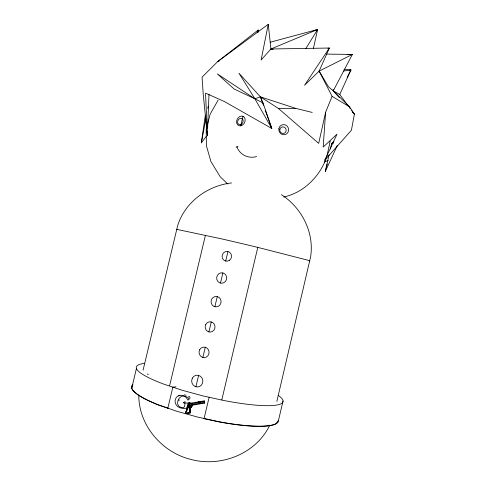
<?xml version="1.0" encoding="UTF-8"?>
<svg xmlns="http://www.w3.org/2000/svg" width="486" height="486" viewBox="0 0 486 486"><rect width="100%" height="100%" fill="white"/><g stroke="black" fill="none" stroke-linecap="round" stroke-linejoin="round"><path stroke-width="0.73" d="M204.296 400.816L204.472 403.161L204.624 402.359M258.686 32.149L258.218 29.998L217.734 61.564L202.079 77.122L203.209 93.992L207.4 135.782L207.522 131.341M207.607 128.377L209.004 94.217M190.457 403.216L189.625 404.073L189.728 402.742L189.789 403.07M339.301 97.54L333.262 90.87L352.362 54.432L319.126 71.108L332.102 96.343L325.62 112.217L323.172 147.07L337.065 134.13L324.745 160.252L351.414 130.242L354.391 114.222L349.586 106.877L333.262 90.87L328.439 86.715L319.126 71.108L329.38 48.029L270.921 48.989L261.103 60.033L268.248 24.3L217.734 61.564L219.131 60.969M190.141 412.432L190.172 412.954L186.369 413.598L185.36 412.954L187.426 408.374L187.025 409.133L187.286 406.205M191.022 406.284L190.597 407.074L190.64 405.652L191.314 405.154L190.834 406.697L191.314 405.154M190.536 406.746L190.828 405.239M206.173 136.493L201.338 142.866L205.329 115.182M178.951 400.865L179.121 399.741M204.144 401.612L200.232 402.274L200.572 401.442L199.843 402.821L198.987 402.967L198.519 402.566L188.07 404.334L188.374 405.895L187.025 409.133M198.865 401.734L198.519 402.566L198.865 401.734L200.256 401.819L199.843 402.821M189.625 404.073L189.722 403.532M201.338 142.866L205.888 118.639M207.814 108.36L208.227 106.155M325.62 112.217L318.676 143.37L278.308 108.354L260.405 96.854L238.966 73.228L254.895 98.779L271.796 128.48L224.641 101.671L205.548 93.124L207.4 135.782M326.701 157.075L330.182 141.189M313.415 48.308L317.637 29.47L270.21 42.221M337.314 145.484L325.298 171.449L329.065 154.815M330.371 149.026L331.519 143.965L333.906 141.14M276.844 401.424L310.56 257.1C314.594 232.806 301.824 207.814 281.424 194.679M283.016 401.041L278.533 420.262L275.969 423.664A75.391 14.799 13.3 0 1 218.53 421.623L197.383 417.012L176.904 411.296L158.898 405.008A75.391 14.799 13.3 0 1 131.767 388.028L136.438 368.522M195.894 386.801L198.604 375.362M202.85 357.453L205.268 347.241M208.895 331.95L211.27 321.926M214.867 306.751L217.272 296.582A5.237 5.03 -87.2 0 0 211.252 303.149A5.237 5.03 -87.2 0 0 219.708 305.275A5.237 5.03 -87.2 0 0 217.272 296.582M220.474 283.089L222.88 272.932A5.218 5.03 -81.8 0 1 225.322 281.576A5.218 5.03 -81.8 0 1 216.853 279.523A5.218 5.03 -81.8 0 1 222.88 272.932M225.692 261.073L227.952 251.529M191.946 406.399L190.208 406.691L189.813 407.596L191.563 407.292L192.249 405.087M209.144 397.269L204.041 418.659L218.457 421.805A75.47 14.829 13.3 0 0 278.533 420.426L278.478 420.329M221.81 399.911L257.78 247.386A66.618 1.264 13.3 0 0 221.634 238.881L177.663 229.544A72.724 1.373 13.3 0 0 176.874 229.702M169.663 385.513L205.444 235.218M167.846 408.137L172.84 387.154L176.035 386.801M143.066 370.204L177.645 225.698C184.893 202.17 207.498 185.628 231.579 182.936M240.71 125.789L243.018 116.348M191.563 407.292L192.073 405.269M206.726 127.666L206.185 129.792L206.453 145.97L210.942 161.583L220.213 176.795L227.746 184.006M207.267 125.534L210.152 114.18L218.068 100.207M325.298 171.449L327.254 164.116M131.767 388.028L132.83 385.027M204.363 402.001C204.272 400.683 204.582 403.416 204.399 401.8M257.106 32.769L258.218 29.998M198.987 402.967L199.4 401.965M185.36 412.954L188.696 405.312M190.597 407.074L191.083 406.612M348.626 106.44L339.757 94.466L350.935 70.002L344.149 69.188M347.119 77.432L350.935 70.002L349.434 70.203M189.905 405.573L190.172 412.954M325.827 159.475C318.622 177.645 303.1 192.802 283.721 197.024M189.686 399.285L189.959 397.08L188.568 396.169M269.766 425.183C256.231 453.638 221.227 467.441 191.326 459.531C162.239 452.679 138.638 425.469 138.783 395.167M324.745 160.252L326.294 157.731M305.761 48.667L317.637 29.47L314.108 30.788M319.126 71.108L304.564 85.257L329.38 48.029L327.928 48.345M184.595 401.46L185.111 401.345M333.384 142.677L331.519 143.965L333.341 142.981M187.353 405.476L188.544 405.804M178.587 395.756L179.863 395.118M268.248 24.3L270.921 48.989L317.637 29.47M324.095 162.063L328.238 160.453M188.671 403.52L198.634 401.825M200.347 401.533L204.156 400.889M188.173 405.288L204.254 402.56M188.374 405.895L204.624 403.082M190.64 405.652L191.126 405.567M187.985 413.149L189.947 412.814M168.132 408.234L158.758 405.172A75.47 14.829 13.3 0 1 132.915 384.475M343.535 71.029L350.935 70.002M347.083 54.669L352.362 54.432L326.726 54.098M278.308 108.354L295.737 108.36L312.219 112.448M270.921 48.989L273.132 49.323M190.463 402.997L190.804 403.07M184.425 394.814L186.144 395.215M257.78 247.386L307.176 260.022A72.681 1.373 13.3 0 1 309.296 261.043M187.894 402.341L189.826 402.833M295.737 108.36L260.405 96.854L254.895 98.779L234.131 89.017L217.364 73.933L254.895 98.779L263.054 103.002L271.796 128.48L265.216 110.207M339.757 94.466L333.262 90.87L333.135 89.412M332.102 96.343L349.586 106.877M352.38 111.999L354.391 114.222L351.73 110.632M349.513 107.637L350.4 108.834M263.054 103.002L260.405 96.854L263.442 105.286M190.725 406.332L190.895 407.025M190.123 405.719L190.555 412.183M256.657 156.547A15.655 14.938 0.1 0 1 236.961 146.778M278.587 395.61A75.33 12.812 13.3 0 1 223.524 400.434L202.407 395.78L181.916 390.185L163.867 384.159A75.33 12.812 13.3 0 1 144.707 363.364M148.333 374.597A68.113 11.573 13.3 0 1 147.337 373.91M236.141 147.301A1.179 0.541 -16.3 0 1 237.927 146.711M204.266 401.685L204.406 402.426L204.266 401.685M185.075 403.574L184.559 406.375L183.641 407.76C170.61 407.566 181.904 387.828 187.778 400.057L188.532 399.875L188.617 398.016C172.196 387.877 169.76 411.12 186.818 408.143L187.936 404.443C193.118 404.947 183.915 401.807 183.295 402.657L185.075 403.574M188.44 407.068L186.345 412.268L187.061 412.693L189.655 412.256L189.425 406.916L188.44 407.068M241.694 123.93L241.02 124.373A3.299 2.606 -62.8 0 1 237.715 121.202A3.299 2.606 -62.8 0 1 242.356 118.906L242.781 119.465A3.299 2.606 -62.8 0 1 241.694 123.93M240.77 125.783L239.671 125.831A5.097 4.028 -62.8 0 1 236.767 120.516A5.097 4.028 -62.8 0 1 242.046 116.087L243.067 116.367A5.097 4.028 -62.8 0 1 244.974 121.403A5.097 4.028 -62.8 0 1 240.77 125.783M192.359 378.114A5.929 5.595 81.2 0 0 197.346 387.008A5.929 5.595 81.2 0 0 202.067 378.132A5.929 5.595 81.2 0 0 192.359 378.114M205.766 324.423A5.164 4.939 88.1 0 0 210.177 332.102A5.164 4.939 88.1 0 0 214.32 324.296A5.164 4.939 88.1 0 0 205.766 324.423M199.679 349.744A5.279 5.018 84.4 0 0 204.15 357.623A5.279 5.018 84.4 0 0 208.373 349.683A5.279 5.018 84.4 0 0 199.679 349.744M229.289 260.441A4.903 4.732 -76.3 0 0 229.106 251.973A4.903 4.732 -76.3 0 0 222.09 256.493A4.903 4.732 -76.3 0 0 229.289 260.441M278.909 128.359A5.121 4.903 69.7 0 0 285.118 134.592A5.121 4.903 69.7 0 0 287.086 126.068A5.121 4.903 69.7 0 0 278.909 128.359M279.881 129.282A3.311 3.171 69.6 0 0 283.867 133.352A3.311 3.171 69.6 0 0 285.191 127.848A3.311 3.171 69.6 0 0 279.881 129.282"/></g></svg>
